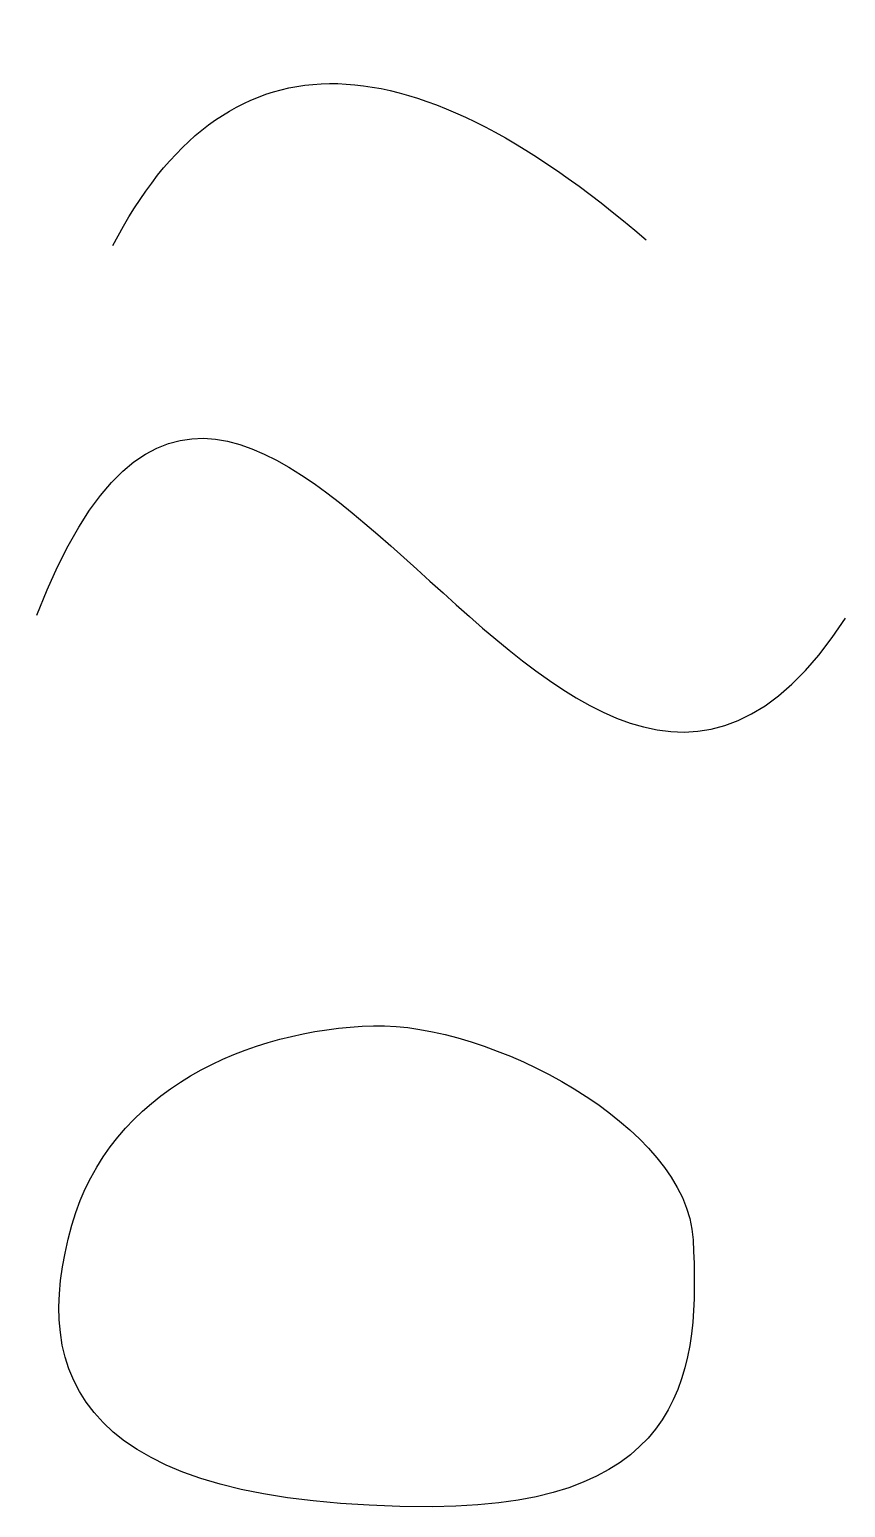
# Model space of a CAD drawing. Header units: metres. Extents: x 47 to 154, y 70 to 264.
import ezdxf

# ---------------------------------------------------------------- set-up
doc = ezdxf.new("R2010")
doc.units = ezdxf.units.M

msp = doc.modelspace()

# ---------------------------------------------------------------- linework, layer by layer
msp.add_line((52.64, 107.2), (52.64, 107.2))
for points in [[(58.02, 235.53), (72.57, 263.58), (95.87, 263.84), (127.94, 236.29)], [(48.03, 187.11), (76.76, 261.03), (116.85, 129.37), (154.07, 186.73)], [(92.21, 133.32), (107.21, 133.72), (133.33, 120.26), (134.09, 105.28)], [(52.64, 107.2), (57.64, 124.95), (75.99, 132.89), (92.21, 133.32)], [(99.9, 70.31), (53.34, 70.21), (47.09, 87.51), (52.64, 107.2)], [(134.09, 105.28), (134.92, 88.99), (133.87, 70.38), (99.9, 70.31)]]:
    msp.add_open_spline(points, degree=3)

doc.saveas('drawing.dxf')
